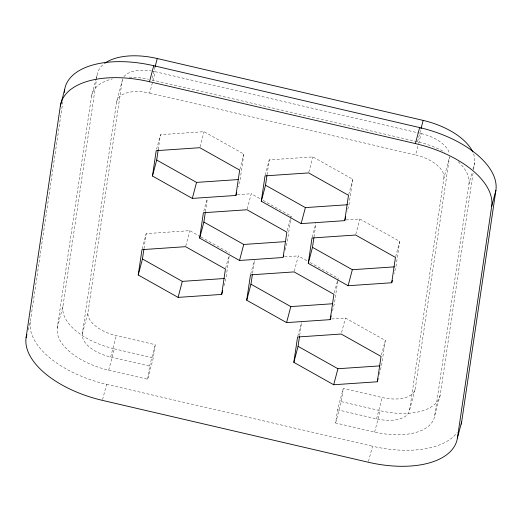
<?xml version="1.0" encoding="UTF-8"?>
<svg xmlns="http://www.w3.org/2000/svg" width="522" height="522" viewBox="0 0 522 522"><rect width="100%" height="100%" fill="white"/><g stroke="black" fill="none" stroke-linecap="round" stroke-linejoin="round"><path stroke-width="0.39" stroke-dasharray="2.61 1.96" d="M28.116 329.976L30.328 321.591L63.038 100.426M122.8 78.678A31.561 16.254 14.8 0 0 122.226 80.727L87.977 312.339A31.561 16.254 14.8 0 0 116.289 335.639L155.256 344.703L153.311 357.89L147.667 379.24L108.693 370.176A57.322 29.526 14.8 0 1 57.27 327.862L91.526 96.244L96.159 78.705M57.27 327.862L62.914 306.512L96.335 80.525M96.453 79.716L97.164 74.894A57.322 29.526 14.8 0 1 104.015 63.873M147.667 379.24L149.618 366.059L110.644 356.989A31.561 16.254 14.8 0 1 82.332 333.688L116.589 102.077L122.226 80.727M158.212 149.716L160.443 134.663L204.043 131.694L243.898 154.081L240.153 179.438L238.136 187.059M143.981 248.687L146.206 233.634L189.812 230.665L200.298 236.557M205.407 211.769L207.404 198.301M229.197 256.224L225.915 278.402L223.899 286.03M267.042 174.916L269.267 159.862L312.874 156.9L352.728 179.281L348.983 204.637L347.169 211.501M252.596 273.117L254.468 260.439M263.127 200.428L291.093 216.141L287.348 241.49L285.129 249.875M314.009 237.027L315.999 223.56M299.706 335.254L301.585 322.576M337.695 281.449L334.413 303.628L332.194 312.019M337.812 280.653L338.165 278.278L308.097 261.392M473.056 173.173L440.346 394.332L434.709 415.682A57.322 29.526 14.8 0 1 374.607 432.046L335.633 422.977L337.584 409.796L343.222 388.44L382.195 397.51A31.561 16.254 14.8 0 0 415.284 388.498L449.54 156.887L443.896 178.237L409.646 409.855A31.561 16.254 14.8 0 1 376.551 418.859L337.584 409.796M335.633 422.977L341.271 401.627L343.222 388.44M346.112 219.945L359.841 219.012L399.695 241.392L395.944 266.749L394.13 273.613M331.692 318.962L345.42 318.028L385.275 340.416L381.53 365.765L379.109 374.913M434.709 415.682L468.958 184.07L472.182 171.868M473.526 169.957L474.602 162.72A57.322 29.526 14.8 0 0 473.323 153.305M96.361 77.941L97.164 74.894M82.332 333.688L87.977 312.339M155.054 66.914L151.628 79.879L417.535 141.756A57.322 29.526 14.8 0 1 444.835 152.17M116.589 102.077A31.561 16.254 14.8 0 1 149.677 93.066L155.315 71.716L418.846 133.032M156.613 149.148L160.443 134.663M110.644 356.989L116.289 335.639M108.693 370.176L114.338 348.827A57.322 29.526 14.8 0 1 62.914 306.512M142.173 248.883L146.206 233.634M102.573 399.598L106.599 384.349A85.021 43.789 14.8 0 1 30.328 321.591M200.017 146.95L204.043 131.694M149.618 366.059L155.256 344.703M185.78 245.914L189.812 230.665M203.808 211.208L207.234 198.243M239.872 169.33L243.898 154.081M225.635 268.301L228.858 256.1M247.213 209.002L251.239 193.753L260.328 198.856M265.241 175.111L269.267 159.862M250.671 274.109L254.299 260.38M287.27 230.626L291.093 216.141M308.848 172.149L312.874 156.9M294.277 271.14L298.31 255.891L307.399 260.993M312.208 237.223L315.83 223.501M297.788 336.246L301.416 322.518M348.703 194.536L352.728 179.281M334.334 292.764L337.76 279.805M355.808 234.261L359.841 219.012M341.597 332.514L345.42 318.028M417.535 141.756L420.758 129.554M443.896 178.237A31.561 16.254 14.8 0 0 415.584 154.936L418.403 144.261M418.605 143.504L421.228 133.586L419.636 133.221M395.663 256.648L399.695 241.392M381.452 354.901L385.275 340.416M376.551 418.859L382.195 397.51M374.607 432.046L380.244 410.697A57.322 29.526 14.8 0 0 440.346 394.332M368.48 461.474L372.506 446.225A85.021 43.789 14.8 0 0 457.161 432.562M472.991 168.815L474.602 162.72M409.646 409.855L415.284 388.498M237.51 194.686L251.239 193.753M284.581 256.824L298.31 255.891M149.677 93.066L415.584 154.936M114.338 348.827L153.311 357.89M341.271 401.627L380.244 410.697M106.599 384.349L372.506 446.225M200.996 236.949L229.667 253.053M458.283 161.781A57.322 29.526 14.8 0 1 468.958 184.07M91.526 96.244A57.322 29.526 14.8 0 1 112.328 78.939M129.182 77.139A57.322 29.526 14.8 0 1 148.561 79.213M123.89 76.786A31.561 16.254 14.8 0 1 151.289 70.92M152.098 71.057A31.561 16.254 14.8 0 1 155.315 71.716M421.228 133.586A31.561 16.254 14.8 0 1 449.488 153.97"/><path stroke-width="0.78" d="M461.65 421.952L457.416 437.965A85.021 43.789 14.8 0 1 368.278 462.238L102.371 400.361A85.021 43.789 14.8 0 1 26.1 337.603L60.35 105.986L64.584 89.973A85.021 43.789 14.8 0 1 153.722 65.707L419.629 127.577A85.021 43.789 14.8 0 1 495.9 190.334L461.65 421.952A85.021 43.789 14.8 0 1 461.2 424.19M64.226 92.387L64.584 89.973M152.463 176.025L156.208 150.675L199.815 147.706L239.67 170.094L235.918 195.45L192.318 198.412L152.463 176.025L156.691 160.013L158.212 149.716M138.226 274.996L141.977 249.647L185.578 246.678L225.432 269.065L221.687 294.421L178.08 297.383L138.226 274.996L142.454 258.984L143.863 249.477M199.658 238.084L203.404 212.728L247.01 209.766L286.865 232.153L283.113 257.503L239.513 260.471L199.658 238.084L203.887 222.072L205.29 212.565M261.287 201.231L265.039 175.875L308.646 172.912L348.5 195.293L344.748 220.649L301.148 223.612L261.287 201.231L265.522 185.219L266.925 175.712M246.723 300.222L250.475 274.872L294.075 271.903L333.93 294.291L330.185 319.64L286.578 322.609L246.723 300.222L250.952 284.209L252.361 274.702M308.254 263.342L312.006 237.986L355.606 235.024L395.461 257.411L391.715 282.761L348.109 285.73L308.254 263.342L312.489 247.33L313.892 237.823M293.84 362.359L297.586 337.003L341.192 334.041L381.047 356.428L377.295 381.778L333.695 384.747L293.84 362.359L298.069 346.347L299.589 336.044M457.416 437.965L491.672 206.347L495.9 190.334M26.1 337.603L26.909 334.55M60.35 105.986A85.021 43.789 14.8 0 1 149.494 81.719L153.722 65.707M155.054 66.914L157.266 58.529L423.172 120.406A57.322 29.526 14.8 0 1 472.723 151.909M192.318 198.412L196.546 182.4L238.534 179.542M178.08 297.383L182.308 281.371L224.303 278.513M235.918 195.45L236.727 192.396M221.687 294.421L222.692 290.604M239.513 260.471L243.741 244.459L285.73 241.601M283.315 256.739L283.72 255.219M301.148 223.612L305.377 207.599L347.365 204.748M286.578 322.609L290.806 306.597L332.801 303.739M344.748 220.649L345.76 216.839M330.185 319.64L331.189 315.83M348.109 285.73L352.343 269.711L394.332 266.859M333.695 384.747L337.923 368.734L379.912 365.876M491.672 206.347A85.021 43.789 14.8 0 0 415.401 143.589L419.629 127.577M420.96 128.79L423.172 120.406M391.715 282.761L392.322 280.471M377.295 381.778L378.104 378.731M149.494 81.719L415.401 143.589M265.522 185.219L305.377 207.599M312.489 247.33L352.343 269.711M156.691 160.013L196.546 182.4M203.887 222.072L243.741 244.459M250.952 284.209L290.806 306.597M298.069 346.347L337.923 368.734M142.454 258.984L182.308 281.371M104.674 63.371A57.322 29.526 14.8 0 1 157.266 58.529"/></g></svg>
